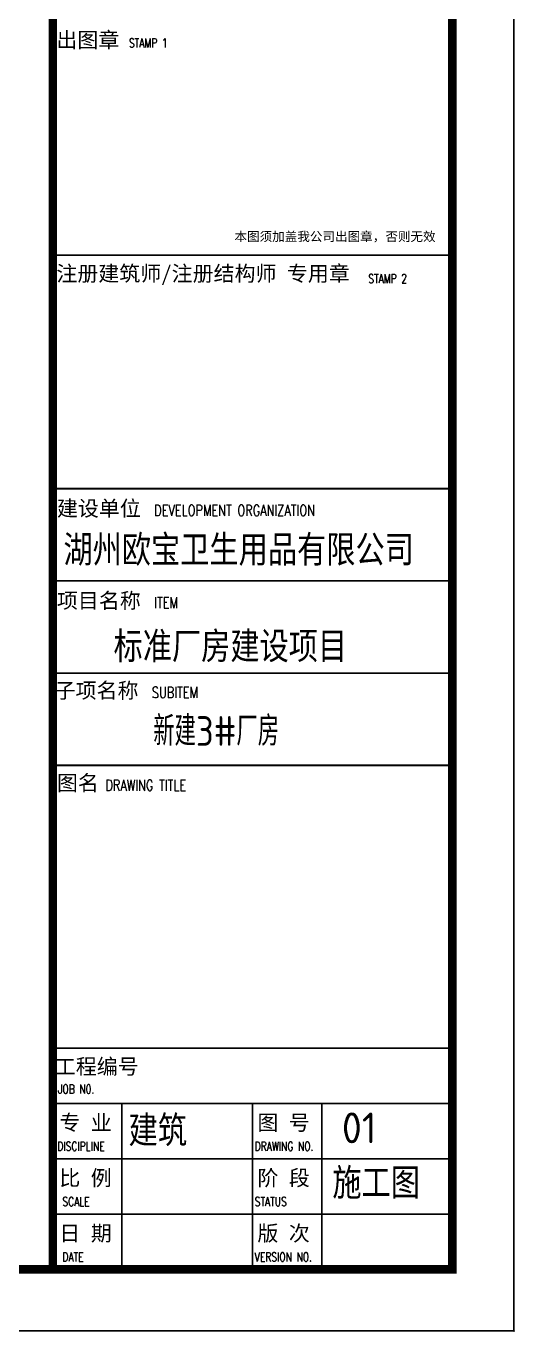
# Model space of a CAD drawing. Extents: x -248860 to 1018944, y -1060852 to 188626.
# Drawn here: x -166384 to -158450, y 19053 to 40278 of the extents above; entities that cross this region are included whole.
import ezdxf
from ezdxf.enums import TextEntityAlignment as Align

# ---------------------------------------------------------------- set-up
doc = ezdxf.new("R2010")
doc.units = 0
doc.header["$LTSCALE"] = 1000
doc.header["$MEASUREMENT"] = 0
for name, color, linetype in [('PUB_TEXT', 7, 'CONTINUOUS'), ('WALL', 6, 'CONTINUOUS'), ('图层1', 53, 'CONTINUOUS'), ('图框', 4, 'CONTINUOUS')]:
    doc.layers.add(name, color=color, linetype=linetype)
doc.styles.add('iIcon2', font='')
doc.styles.add('MIMI-TKWZ', font='romanc.shx', dxfattribs={"width": 0.75, "oblique": 15, "bigfont": 'bigfont.shx'})
doc.styles.get("Standard").update_dxf_attribs({"font": 'GBENOR', "bigfont": 'GBCBIG'})
doc.styles.add('STYLE1', font='tssdeng.shx', dxfattribs={"height": 8, "bigfont": 'tssdchn.shx'})
doc.styles.get('iIcon2').set_extended_font_data('SimSun')

# ---------------------------------------------------------------- blocks, each defined once
blk = doc.blocks.new('sdfs')
at = {"layer": '图框'}
for p, q in [((907163, 374763), (913663, 374763)), ((907163, 370963), (913663, 370963)), ((907163, 369463), (913663, 369463)), ((907163, 367963), (913663, 367963)), ((907163, 361863), (913663, 361863)), ((907163, 360963), (913663, 360963)), ((908288, 360963), (908288, 358263)), ((910413, 360963), (910413, 358263)), ((911538, 360963), (911538, 358263)), ((907163, 360063), (913663, 360063)), ((907163, 359163), (913663, 359163))]:
    blk.add_line(p, q, dxfattribs=at)
blk.add_lwpolyline([(855263, 357263), (914663, 357263), (914663, 399263), (855263, 399263)], close=True, dxfattribs=at)
at = {"layer": '图框', "const_width": 140}
for points in [[(857763, 398263), (913663, 398263), (913663, 358263), (857763, 358263)], [(913663, 398263), (907163, 398263), (907163, 358263), (913663, 358263)]]:
    blk.add_lwpolyline(points, close=True, dxfattribs=at)
at = {"layer": '图框', "const_width": 35}
for points in [[(907163, 370963), (913663, 370963)], [(907163, 366463), (913663, 366463)]]:
    blk.add_lwpolyline(points, dxfattribs=at)
at = {"layer": '图框'}
blk.add_point((914663, 357263), dxfattribs=at)
at = {"layer": '图框', "style": 'iIcon2'}
for s, height, p in [('出图章', 250, (907221, 378139)), ('本图须加盖我公司出图章，否则无效', 150, (910117, 374990)), ('注册建筑师/注册结构师 专用章', 250, (907221, 374339)), ('建设单位', 250, (907230, 370518)), ('项目名称', 250, (907230, 369018)), ('子项名称', 250, (907192, 367556)), ('图名', 250, (907230, 366053)), ('工程编号', 250, (907196, 361439)), ('专 业', 250, (907269, 360527)), ('图 号', 250, (910491, 360527)), ('比 例', 250, (907269, 359627)), ('阶 段', 250, (910491, 359627)), ('日 期', 250, (907269, 358727)), ('版 次', 250, (910491, 358727))]:
    blk.add_text(s, height=height, dxfattribs=at).set_placement(p)
at = {"layer": '图框', "style": 'MIMI-TKWZ', "width": 0.75}
for s, height, p in [('STAMP 1', 145, (908401, 378142)), ('STAMP 2', 145, (912295, 374309)), ('DEVELOPMENT ORGANIZATION', 180, (908812, 370521)), ('ITEM', 180, (908812, 369021)), ('SUBITEM', 180, (908774, 367559)), ('DRAWING TITLE', 180, (908018, 366049)), ('JOB N0.', 145, (907246, 361124)), ('DISCIPLINE', 145, (907237, 360194)), ('DRAWING NO.', 145, (910447, 360194)), ('SCALE', 145, (907319, 359294)), ('STATUS', 145, (910447, 359294)), ('DATE', 145, (907319, 358394)), ('VERSION NO.', 145, (910447, 358394))]:
    blk.add_text(s, height=height, dxfattribs=at).set_placement(p)

msp = doc.modelspace()

# ---------------------------------------------------------------- block references
at = {"layer": 'WALL'}
msp.add_blockref('sdfs', (-1073112.8, -338210), dxfattribs=at)

# ---------------------------------------------------------------- texts
at = {"layer": 'PUB_TEXT', "style": 'STYLE1'}
for s, p in [('湖州欧宝卫生用品有限公司', (-165777, 31750.9)), ('标准厂房建设项目', (-164961.7, 30180)), ('建筑', (-164716.6, 22305.8)), ('01', (-161249.1, 22356)), ('施工图', (-161403.1, 21452.8))]:
    msp.add_text(s, height=500, dxfattribs=at).set_placement(p, align=Align.MIDDLE_LEFT)
at = {"layer": '图层1'}
msp.add_text('新建3#厂房', height=482.27, dxfattribs=at).set_placement((-164316.2, 28569.9))

doc.saveas('drawing.dxf')
